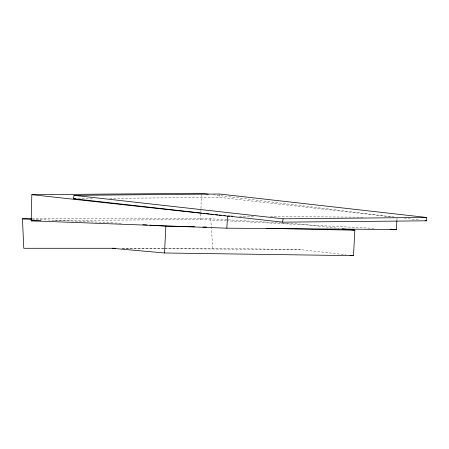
<?xml version="1.0" encoding="UTF-8"?>
<svg xmlns="http://www.w3.org/2000/svg" width="449" height="449" viewBox="0 0 449 449"><rect width="100%" height="100%" fill="white"/><g stroke="black" fill="none" stroke-linecap="round" stroke-linejoin="round"><path stroke-width="0.34" stroke-dasharray="2.25 1.68" d="M54.727 220.571L200.709 219.471L200.888 212.596M200.905 211.906L200.972 209.155M200.989 208.471L201.382 193.339M396.916 220.145L397.028 218.135M78.272 198.654L92.954 198.52M109.73 198.368L219.471 197.358L393.891 217.114M32.249 218.803L210.761 218.803L227.463 219.791M122.482 248.291L163.778 248.291M164.474 248.291L212.77 248.291L300.561 249.633L345.842 254.791M122.049 248.359L300.561 249.633M239.424 216.216L253.438 216.328M270.253 216.463L364.133 217.204M112.918 222.827L32.255 219.258M200.709 219.471L225.869 220.768M226.565 220.801L374.73 228.412M228.159 219.836L301.234 224.163L338.832 228.395M115.011 222.957L121.976 223.4M404.313 218.293L419.602 220.027M213.174 194.793L394.289 217.12M210.761 218.803L212.77 248.291M219.471 194.007L219.471 197.358"/><path stroke-width="0.67" d="M396.877 220.813L396.394 229.529L226.846 228.187L31.161 220.813L31.834 194.681L201.382 193.339L208.319 194.192M342.312 228.788L354.845 230.197L353.503 255.661L164.519 252.983L165.861 226.173L194.557 226.784M226.846 228.187L227.514 216.121L31.834 194.681M201.623 213.084L73.383 198.699L74.051 195.349L219.471 194.007L426.55 217.462L426.55 220.813L282.466 222.154L231.589 216.446M282.466 222.154L283.139 218.803L426.55 217.462M31.161 220.813L40.865 220.712M73.383 198.699L75.477 198.683M115.483 248.291L23.791 248.291L22.45 218.803L31.548 218.803M115.051 248.308L112.25 248.291L164.519 252.983M227.514 216.121L232.419 216.16M202.959 226.964L206.456 227.037M266.65 228.322L354.845 230.197M22.45 218.803L31.559 219.224M390.102 229.203L396.394 229.529M142.872 224.719L147.053 224.983M149.843 225.162L165.861 226.173M74.051 195.349L283.139 218.803M203.015 213.241L205.103 213.477M206.501 213.634L209.29 213.943M210.682 214.1L213.471 214.414M215.559 214.65L217.653 214.886M219.045 215.037L221.138 215.273M223.922 215.587L225.319 215.744M228.103 216.059L229.501 216.21M425.158 220.655L426.55 220.813M350.018 255.268L353.503 255.661"/></g></svg>
